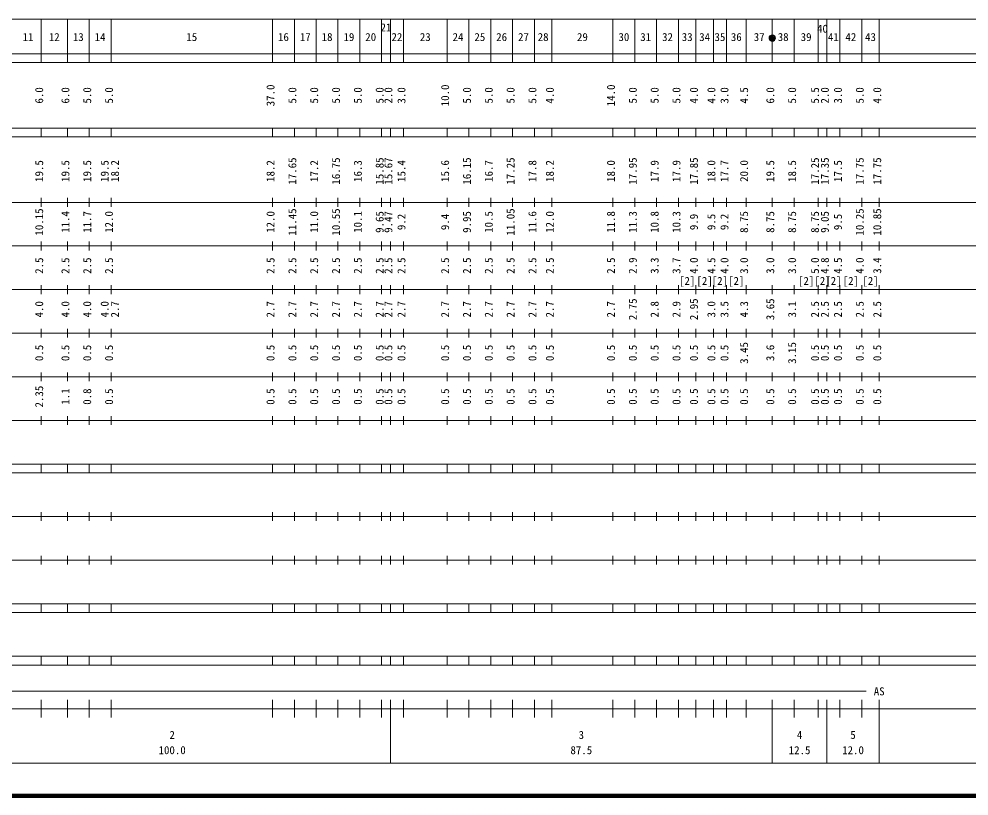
# Model space of a CAD drawing. Units: millimetres on the paper, enlarged 1000 times. Extents: x 40000 to 680000, y 20000 to 380000.
# Drawn here: x 182916 to 400568, y 20000 to 198000 of the extents above; entities that cross this region are included whole.
import ezdxf
from ezdxf.enums import TextEntityAlignment as Align

# ---------------------------------------------------------------- set-up
doc = ezdxf.new("R2010")
doc.units = ezdxf.units.MM
doc.header["$LTSCALE"] = 1000
doc.header["$PDMODE"] = 32
doc.header["$PDSIZE"] = 500
doc.layers.add('M-TTL', color=2, linetype='Continuous', lineweight=140)
doc.layers.add('M-TTL-BAND', color=7, linetype='Continuous', lineweight=13)
doc.styles.add('ＭＳ ゴシック', font='')
doc.styles.get('ＭＳ ゴシック').set_extended_font_data('MS Gothic')

msp = doc.modelspace()

# ---------------------------------------------------------------- linework, layer by layer
at = {"layer": 'M-TTL'}
msp.add_line((40000, 20000), (680000, 20000), dxfattribs=at)
at = {"layer": 'M-TTL-BAND'}
for p, q in [((68000, 198000), (579000, 198000)), ((188000, 188000), (188000, 198000)), ((194000, 188000), (194000, 198000)), ((199000, 188000), (199000, 198000)), ((204000, 188000), (204000, 198000)), ((241000, 188000), (241000, 198000)), ((246000, 188000), (246000, 198000)), ((251000, 188000), (251000, 198000)), ((256000, 188000), (256000, 198000)), ((261000, 188000), (261000, 198000)), ((266000, 188000), (266000, 198000)), ((268000, 188000), (268000, 198000)), ((271000, 188000), (271000, 198000)), ((281000, 188000), (281000, 198000)), ((286000, 188000), (286000, 198000)), ((291000, 188000), (291000, 198000)), ((296000, 188000), (296000, 198000)), ((301000, 188000), (301000, 198000)), ((305000, 188000), (305000, 198000)), ((319000, 188000), (319000, 198000)), ((324000, 188000), (324000, 198000)), ((329000, 188000), (329000, 198000)), ((334000, 188000), (334000, 198000)), ((338000, 188000), (338000, 198000)), ((342000, 188000), (342000, 198000)), ((345000, 188000), (345000, 198000)), ((349500, 188000), (349500, 198000)), ((355500, 188000), (355500, 198000)), ((360500, 188000), (360500, 198000)), ((366000, 188000), (366000, 198000)), ((368000, 188000), (368000, 198000)), ((371000, 188000), (371000, 198000)), ((376000, 188000), (376000, 198000)), ((380000, 188000), (380000, 198000)), ((40000, 190000), (579000, 190000)), ((40000, 188000), (579000, 188000)), ((40000, 173000), (579000, 173000)), ((188000, 171000), (188000, 173000)), ((194000, 171000), (194000, 173000)), ((199000, 171000), (199000, 173000)), ((204000, 171000), (204000, 173000)), ((241000, 171000), (241000, 173000)), ((246000, 171000), (246000, 173000)), ((251000, 171000), (251000, 173000)), ((256000, 171000), (256000, 173000)), ((261000, 171000), (261000, 173000)), ((266000, 171000), (266000, 173000)), ((268000, 171000), (268000, 173000)), ((271000, 171000), (271000, 173000)), ((281000, 171000), (281000, 173000)), ((286000, 171000), (286000, 173000)), ((291000, 171000), (291000, 173000)), ((296000, 171000), (296000, 173000)), ((301000, 171000), (301000, 173000)), ((305000, 171000), (305000, 173000)), ((319000, 171000), (319000, 173000)), ((324000, 171000), (324000, 173000)), ((329000, 171000), (329000, 173000)), ((334000, 171000), (334000, 173000)), ((338000, 171000), (338000, 173000)), ((342000, 171000), (342000, 173000)), ((345000, 171000), (345000, 173000)), ((349500, 171000), (349500, 173000)), ((355500, 171000), (355500, 173000)), ((360500, 171000), (360500, 173000)), ((366000, 171000), (366000, 173000)), ((368000, 171000), (368000, 173000)), ((371000, 171000), (371000, 173000)), ((376000, 171000), (376000, 173000)), ((380000, 171000), (380000, 173000)), ((40000, 171000), (579000, 171000)), ((188000, 155000), (188000, 157000)), ((194000, 155000), (194000, 157000)), ((199000, 155000), (199000, 157000)), ((204000, 155000), (204000, 157000)), ((241000, 155000), (241000, 157000)), ((246000, 155000), (246000, 157000)), ((251000, 155000), (251000, 157000)), ((256000, 155000), (256000, 157000)), ((261000, 155000), (261000, 157000)), ((266000, 155000), (266000, 157000)), ((268000, 155000), (268000, 157000)), ((271000, 155000), (271000, 157000)), ((281000, 155000), (281000, 157000)), ((286000, 155000), (286000, 157000)), ((291000, 155000), (291000, 157000)), ((296000, 155000), (296000, 157000)), ((301000, 155000), (301000, 157000)), ((305000, 155000), (305000, 157000)), ((319000, 155000), (319000, 157000)), ((324000, 155000), (324000, 157000)), ((329000, 155000), (329000, 157000)), ((334000, 155000), (334000, 157000)), ((338000, 155000), (338000, 157000)), ((342000, 155000), (342000, 157000)), ((345000, 155000), (345000, 157000)), ((349500, 155000), (349500, 157000)), ((355500, 155000), (355500, 157000)), ((360500, 155000), (360500, 157000)), ((366000, 155000), (366000, 157000)), ((368000, 155000), (368000, 157000)), ((371000, 155000), (371000, 157000)), ((376000, 155000), (376000, 157000)), ((380000, 155000), (380000, 157000)), ((40000, 156000), (579000, 156000)), ((46000, 146000), (579000, 146000)), ((188000, 145000), (188000, 147000)), ((194000, 145000), (194000, 147000)), ((199000, 145000), (199000, 147000)), ((204000, 145000), (204000, 147000)), ((241000, 145000), (241000, 147000)), ((246000, 145000), (246000, 147000)), ((251000, 145000), (251000, 147000)), ((256000, 145000), (256000, 147000)), ((261000, 145000), (261000, 147000)), ((266000, 145000), (266000, 147000)), ((268000, 145000), (268000, 147000)), ((271000, 145000), (271000, 147000)), ((281000, 145000), (281000, 147000)), ((286000, 145000), (286000, 147000)), ((291000, 145000), (291000, 147000)), ((296000, 145000), (296000, 147000)), ((301000, 145000), (301000, 147000)), ((305000, 145000), (305000, 147000)), ((319000, 145000), (319000, 147000)), ((324000, 145000), (324000, 147000)), ((329000, 145000), (329000, 147000)), ((334000, 145000), (334000, 147000)), ((338000, 145000), (338000, 147000)), ((342000, 145000), (342000, 147000)), ((345000, 145000), (345000, 147000)), ((349500, 145000), (349500, 147000)), ((355500, 145000), (355500, 147000)), ((360500, 145000), (360500, 147000)), ((366000, 145000), (366000, 147000)), ((368000, 145000), (368000, 147000)), ((371000, 145000), (371000, 147000)), ((376000, 145000), (376000, 147000)), ((380000, 145000), (380000, 147000)), ((52000, 136000), (579000, 136000)), ((188000, 135000), (188000, 137000)), ((194000, 135000), (194000, 137000)), ((199000, 135000), (199000, 137000)), ((204000, 135000), (204000, 137000)), ((241000, 135000), (241000, 137000)), ((246000, 135000), (246000, 137000)), ((251000, 135000), (251000, 137000)), ((256000, 135000), (256000, 137000)), ((261000, 135000), (261000, 137000)), ((266000, 135000), (266000, 137000)), ((268000, 135000), (268000, 137000)), ((271000, 135000), (271000, 137000)), ((281000, 135000), (281000, 137000)), ((286000, 135000), (286000, 137000)), ((291000, 135000), (291000, 137000)), ((296000, 135000), (296000, 137000)), ((301000, 135000), (301000, 137000)), ((305000, 135000), (305000, 137000)), ((319000, 135000), (319000, 137000)), ((324000, 135000), (324000, 137000)), ((329000, 135000), (329000, 137000)), ((334000, 135000), (334000, 137000)), ((338000, 135000), (338000, 137000)), ((342000, 135000), (342000, 137000)), ((345000, 135000), (345000, 137000)), ((349500, 135000), (349500, 137000)), ((355500, 135000), (355500, 137000)), ((360500, 135000), (360500, 137000)), ((366000, 135000), (366000, 137000)), ((368000, 135000), (368000, 137000)), ((371000, 135000), (371000, 137000)), ((376000, 135000), (376000, 137000)), ((380000, 135000), (380000, 137000)), ((188000, 125000), (188000, 127000)), ((194000, 125000), (194000, 127000)), ((199000, 125000), (199000, 127000)), ((204000, 125000), (204000, 127000)), ((241000, 125000), (241000, 127000)), ((246000, 125000), (246000, 127000)), ((251000, 125000), (251000, 127000)), ((256000, 125000), (256000, 127000)), ((261000, 125000), (261000, 127000)), ((266000, 125000), (266000, 127000)), ((268000, 125000), (268000, 127000)), ((271000, 125000), (271000, 127000)), ((281000, 125000), (281000, 127000)), ((286000, 125000), (286000, 127000)), ((291000, 125000), (291000, 127000)), ((296000, 125000), (296000, 127000)), ((301000, 125000), (301000, 127000)), ((305000, 125000), (305000, 127000)), ((319000, 125000), (319000, 127000)), ((324000, 125000), (324000, 127000)), ((329000, 125000), (329000, 127000)), ((334000, 125000), (334000, 127000)), ((338000, 125000), (338000, 127000)), ((342000, 125000), (342000, 127000)), ((345000, 125000), (345000, 127000)), ((349500, 125000), (349500, 127000)), ((355500, 125000), (355500, 127000)), ((360500, 125000), (360500, 127000)), ((366000, 125000), (366000, 127000)), ((368000, 125000), (368000, 127000)), ((371000, 125000), (371000, 127000)), ((376000, 125000), (376000, 127000)), ((380000, 125000), (380000, 127000)), ((46000, 126000), (579000, 126000)), ((52000, 116000), (579000, 116000)), ((188000, 115000), (188000, 117000)), ((194000, 115000), (194000, 117000)), ((199000, 115000), (199000, 117000)), ((204000, 115000), (204000, 117000)), ((241000, 115000), (241000, 117000)), ((246000, 115000), (246000, 117000)), ((251000, 115000), (251000, 117000)), ((256000, 115000), (256000, 117000)), ((261000, 115000), (261000, 117000)), ((266000, 115000), (266000, 117000)), ((268000, 115000), (268000, 117000)), ((271000, 115000), (271000, 117000)), ((281000, 115000), (281000, 117000)), ((286000, 115000), (286000, 117000)), ((291000, 115000), (291000, 117000)), ((296000, 115000), (296000, 117000)), ((301000, 115000), (301000, 117000)), ((305000, 115000), (305000, 117000)), ((319000, 115000), (319000, 117000)), ((324000, 115000), (324000, 117000)), ((329000, 115000), (329000, 117000)), ((334000, 115000), (334000, 117000)), ((338000, 115000), (338000, 117000)), ((342000, 115000), (342000, 117000)), ((345000, 115000), (345000, 117000)), ((349500, 115000), (349500, 117000)), ((355500, 115000), (355500, 117000)), ((360500, 115000), (360500, 117000)), ((366000, 115000), (366000, 117000)), ((368000, 115000), (368000, 117000)), ((371000, 115000), (371000, 117000)), ((376000, 115000), (376000, 117000)), ((380000, 115000), (380000, 117000)), ((188000, 105000), (188000, 107000)), ((194000, 105000), (194000, 107000)), ((199000, 105000), (199000, 107000)), ((204000, 105000), (204000, 107000)), ((241000, 105000), (241000, 107000)), ((246000, 105000), (246000, 107000)), ((251000, 105000), (251000, 107000)), ((256000, 105000), (256000, 107000)), ((261000, 105000), (261000, 107000)), ((266000, 105000), (266000, 107000)), ((268000, 105000), (268000, 107000)), ((271000, 105000), (271000, 107000)), ((281000, 105000), (281000, 107000)), ((286000, 105000), (286000, 107000)), ((291000, 105000), (291000, 107000)), ((296000, 105000), (296000, 107000)), ((301000, 105000), (301000, 107000)), ((305000, 105000), (305000, 107000)), ((319000, 105000), (319000, 107000)), ((324000, 105000), (324000, 107000)), ((329000, 105000), (329000, 107000)), ((334000, 105000), (334000, 107000)), ((338000, 105000), (338000, 107000)), ((342000, 105000), (342000, 107000)), ((345000, 105000), (345000, 107000)), ((349500, 105000), (349500, 107000)), ((355500, 105000), (355500, 107000)), ((360500, 105000), (360500, 107000)), ((366000, 105000), (366000, 107000)), ((368000, 105000), (368000, 107000)), ((371000, 105000), (371000, 107000)), ((376000, 105000), (376000, 107000)), ((380000, 105000), (380000, 107000)), ((46000, 106000), (579000, 106000)), ((40000, 96000), (579000, 96000)), ((188000, 94000), (188000, 96000)), ((194000, 94000), (194000, 96000)), ((199000, 94000), (199000, 96000)), ((204000, 94000), (204000, 96000)), ((241000, 94000), (241000, 96000)), ((246000, 94000), (246000, 96000)), ((251000, 94000), (251000, 96000)), ((256000, 94000), (256000, 96000)), ((261000, 94000), (261000, 96000)), ((266000, 94000), (266000, 96000)), ((268000, 94000), (268000, 96000)), ((271000, 94000), (271000, 96000)), ((281000, 94000), (281000, 96000)), ((286000, 94000), (286000, 96000)), ((291000, 94000), (291000, 96000)), ((296000, 94000), (296000, 96000)), ((301000, 94000), (301000, 96000)), ((305000, 94000), (305000, 96000)), ((319000, 94000), (319000, 96000)), ((324000, 94000), (324000, 96000)), ((329000, 94000), (329000, 96000)), ((334000, 94000), (334000, 96000)), ((338000, 94000), (338000, 96000)), ((342000, 94000), (342000, 96000)), ((345000, 94000), (345000, 96000)), ((349500, 94000), (349500, 96000)), ((355500, 94000), (355500, 96000)), ((360500, 94000), (360500, 96000)), ((366000, 94000), (366000, 96000)), ((368000, 94000), (368000, 96000)), ((371000, 94000), (371000, 96000)), ((376000, 94000), (376000, 96000)), ((380000, 94000), (380000, 96000)), ((40000, 94000), (579000, 94000)), ((188000, 83000), (188000, 85000)), ((194000, 83000), (194000, 85000)), ((199000, 83000), (199000, 85000)), ((204000, 83000), (204000, 85000)), ((241000, 83000), (241000, 85000)), ((246000, 83000), (246000, 85000)), ((251000, 83000), (251000, 85000)), ((256000, 83000), (256000, 85000)), ((261000, 83000), (261000, 85000)), ((266000, 83000), (266000, 85000)), ((268000, 83000), (268000, 85000)), ((271000, 83000), (271000, 85000)), ((281000, 83000), (281000, 85000)), ((286000, 83000), (286000, 85000)), ((291000, 83000), (291000, 85000)), ((296000, 83000), (296000, 85000)), ((301000, 83000), (301000, 85000)), ((305000, 83000), (305000, 85000)), ((319000, 83000), (319000, 85000)), ((324000, 83000), (324000, 85000)), ((329000, 83000), (329000, 85000)), ((334000, 83000), (334000, 85000)), ((338000, 83000), (338000, 85000)), ((342000, 83000), (342000, 85000)), ((345000, 83000), (345000, 85000)), ((349500, 83000), (349500, 85000)), ((355500, 83000), (355500, 85000)), ((360500, 83000), (360500, 85000)), ((366000, 83000), (366000, 85000)), ((368000, 83000), (368000, 85000)), ((371000, 83000), (371000, 85000)), ((376000, 83000), (376000, 85000)), ((380000, 83000), (380000, 85000)), ((49000, 84000), (579000, 84000)), ((188000, 73000), (188000, 75000)), ((194000, 73000), (194000, 75000)), ((199000, 73000), (199000, 75000)), ((204000, 73000), (204000, 75000)), ((241000, 73000), (241000, 75000)), ((246000, 73000), (246000, 75000)), ((251000, 73000), (251000, 75000)), ((256000, 73000), (256000, 75000)), ((261000, 73000), (261000, 75000)), ((266000, 73000), (266000, 75000)), ((268000, 73000), (268000, 75000)), ((271000, 73000), (271000, 75000)), ((281000, 73000), (281000, 75000)), ((286000, 73000), (286000, 75000)), ((291000, 73000), (291000, 75000)), ((296000, 73000), (296000, 75000)), ((301000, 73000), (301000, 75000)), ((305000, 73000), (305000, 75000)), ((319000, 73000), (319000, 75000)), ((324000, 73000), (324000, 75000)), ((329000, 73000), (329000, 75000)), ((334000, 73000), (334000, 75000)), ((338000, 73000), (338000, 75000)), ((342000, 73000), (342000, 75000)), ((345000, 73000), (345000, 75000)), ((349500, 73000), (349500, 75000)), ((355500, 73000), (355500, 75000)), ((360500, 73000), (360500, 75000)), ((366000, 73000), (366000, 75000)), ((368000, 73000), (368000, 75000)), ((371000, 73000), (371000, 75000)), ((376000, 73000), (376000, 75000)), ((380000, 73000), (380000, 75000)), ((40000, 74000), (579000, 74000)), ((40000, 64000), (579000, 64000)), ((188000, 62000), (188000, 64000)), ((194000, 62000), (194000, 64000)), ((199000, 62000), (199000, 64000)), ((204000, 62000), (204000, 64000)), ((241000, 62000), (241000, 64000)), ((246000, 62000), (246000, 64000)), ((251000, 62000), (251000, 64000)), ((256000, 62000), (256000, 64000)), ((261000, 62000), (261000, 64000)), ((266000, 62000), (266000, 64000)), ((268000, 62000), (268000, 64000)), ((271000, 62000), (271000, 64000)), ((281000, 62000), (281000, 64000)), ((286000, 62000), (286000, 64000)), ((291000, 62000), (291000, 64000)), ((296000, 62000), (296000, 64000)), ((301000, 62000), (301000, 64000)), ((305000, 62000), (305000, 64000)), ((319000, 62000), (319000, 64000)), ((324000, 62000), (324000, 64000)), ((329000, 62000), (329000, 64000)), ((334000, 62000), (334000, 64000)), ((338000, 62000), (338000, 64000)), ((342000, 62000), (342000, 64000)), ((345000, 62000), (345000, 64000)), ((349500, 62000), (349500, 64000)), ((355500, 62000), (355500, 64000)), ((360500, 62000), (360500, 64000)), ((366000, 62000), (366000, 64000)), ((368000, 62000), (368000, 64000)), ((371000, 62000), (371000, 64000)), ((376000, 62000), (376000, 64000)), ((380000, 62000), (380000, 64000)), ((40000, 62000), (579000, 62000)), ((40000, 52000), (579000, 52000)), ((188000, 50000), (188000, 52000)), ((194000, 50000), (194000, 52000)), ((199000, 50000), (199000, 52000)), ((204000, 50000), (204000, 52000)), ((241000, 50000), (241000, 52000)), ((246000, 50000), (246000, 52000)), ((251000, 50000), (251000, 52000)), ((256000, 50000), (256000, 52000)), ((261000, 50000), (261000, 52000)), ((266000, 50000), (266000, 52000)), ((268000, 50000), (268000, 52000)), ((271000, 50000), (271000, 52000)), ((281000, 50000), (281000, 52000)), ((286000, 50000), (286000, 52000)), ((291000, 50000), (291000, 52000)), ((296000, 50000), (296000, 52000)), ((301000, 50000), (301000, 52000)), ((305000, 50000), (305000, 52000)), ((319000, 50000), (319000, 52000)), ((324000, 50000), (324000, 52000)), ((329000, 50000), (329000, 52000)), ((334000, 50000), (334000, 52000)), ((338000, 50000), (338000, 52000)), ((342000, 50000), (342000, 52000)), ((345000, 50000), (345000, 52000)), ((349500, 50000), (349500, 52000)), ((355500, 50000), (355500, 52000)), ((360500, 50000), (360500, 52000)), ((366000, 50000), (366000, 52000)), ((368000, 50000), (368000, 52000)), ((371000, 50000), (371000, 52000)), ((376000, 50000), (376000, 52000)), ((380000, 50000), (380000, 52000)), ((40000, 50000), (579000, 50000)), ((71000, 44000), (377000, 44000)), ((188000, 38000), (188000, 42000)), ((194000, 38000), (194000, 42000)), ((199000, 38000), (199000, 42000)), ((204000, 38000), (204000, 42000)), ((241000, 38000), (241000, 42000)), ((246000, 38000), (246000, 42000)), ((251000, 38000), (251000, 42000)), ((256000, 38000), (256000, 42000)), ((261000, 38000), (261000, 42000)), ((266000, 38000), (266000, 42000)), ((268000, 27500), (268000, 42000)), ((271000, 38000), (271000, 42000)), ((281000, 38000), (281000, 42000)), ((286000, 38000), (286000, 42000)), ((291000, 38000), (291000, 42000)), ((296000, 38000), (296000, 42000)), ((301000, 38000), (301000, 42000)), ((305000, 38000), (305000, 42000)), ((319000, 38000), (319000, 42000)), ((324000, 38000), (324000, 42000)), ((329000, 38000), (329000, 42000)), ((334000, 38000), (334000, 42000)), ((338000, 38000), (338000, 42000)), ((342000, 38000), (342000, 42000)), ((345000, 38000), (345000, 42000)), ((349500, 38000), (349500, 42000)), ((355500, 27500), (355500, 42000)), ((360500, 38000), (360500, 42000)), ((366000, 38000), (366000, 42000)), ((368000, 27500), (368000, 42000)), ((371000, 38000), (371000, 42000)), ((376000, 38000), (376000, 42000)), ((380000, 27500), (380000, 42000)), ((40000, 40000), (579000, 40000)), ((68000, 27500), (579000, 27500))]:
    msp.add_line(p, q, dxfattribs=at)
for radius in [750, 600, 450, 300, 150, 20]:
    msp.add_circle((355500, 193638), radius, dxfattribs=at)
msp.add_point((355500, 193638), dxfattribs=at)

# ---------------------------------------------------------------- texts
at = {"layer": 'M-TTL-BAND', "style": 'ＭＳ ゴシック'}
for s, p in [('21', (267000, 194607)), ('40', (367000, 194325)), ('11', (185000, 192405)), ('12', (191000, 192405)), ('13', (196500, 192405)), ('14', (201500, 192405)), ('15', (222500, 192405)), ('16', (243500, 192405)), ('17', (248500, 192405)), ('18', (253500, 192405)), ('19', (258500, 192405)), ('20', (263500, 192405)), ('22', (269500, 192405)), ('23', (276000, 192405)), ('24', (283500, 192405)), ('25', (288500, 192405)), ('26', (293500, 192405)), ('27', (298500, 192405)), ('28', (303000, 192405)), ('29', (312000, 192405)), ('30', (321500, 192405)), ('31', (326500, 192405)), ('32', (331500, 192405)), ('33', (336000, 192405)), ('34', (340000, 192405)), ('35', (343500, 192405)), ('36', (347250, 192405)), ('37', (352500, 192405)), ('38', (358000, 192405)), ('39', (363250, 192405)), ('41', (369500, 192405)), ('42', (373500, 192405)), ('43', (378000, 192405)), ('[2]', (336000, 136536)), ('[2]', (340000, 136536)), ('[2]', (343500, 136536)), ('[2]', (347250, 136536)), ('[2]', (363250, 136536)), ('[2]', (367000, 136536)), ('[2]', (369500, 136536)), ('[2]', (373500, 136536)), ('[2]', (378000, 136536)), ('AS', (380000, 42500)), ('2', (218000, 32523)), ('3', (311750, 32523)), ('4', (361750, 32523)), ('5', (374000, 32523)), ('100.0', (218000, 29033)), ('87.5', (311750, 29033)), ('12.5', (361750, 29033)), ('12.0', (374000, 29033))]:
    msp.add_text(s, height=1833, dxfattribs=at).set_placement(p, align=Align.BOTTOM_CENTER)
for s, p in [('37.0', (242000, 180500)), ('10.0', (282000, 180500)), ('14.0', (320000, 180500)), ('6.0', (189000, 180500)), ('6.0', (195000, 180500)), ('5.0', (200000, 180500)), ('5.0', (205000, 180500)), ('5.0', (247000, 180500)), ('5.0', (252000, 180500)), ('5.0', (257000, 180500)), ('5.0', (262000, 180500)), ('5.0', (267000, 180500)), ('2.0', (269000, 180500)), ('3.0', (272000, 180500)), ('5.0', (287000, 180500)), ('5.0', (292000, 180500)), ('5.0', (297000, 180500)), ('5.0', (302000, 180500)), ('4.0', (306000, 180500)), ('5.0', (325000, 180500)), ('5.0', (330000, 180500)), ('5.0', (335000, 180500)), ('4.0', (339000, 180500)), ('4.0', (343000, 180500)), ('3.0', (346000, 180500)), ('4.5', (350500, 180500)), ('6.0', (356500, 180500)), ('5.0', (361500, 180500)), ('5.5', (366745, 180500)), ('2.0', (369000, 180500)), ('3.0', (372000, 180500)), ('5.0', (377000, 180500)), ('4.0', (381000, 180500)), ('19.5', (189000, 163174)), ('19.5', (195000, 163174)), ('19.5', (200000, 163174)), ('19.5', (204000, 163174)), ('18.2', (206370, 163174)), ('18.2', (242000, 163174)), ('17.65', (247000, 163174)), ('17.2', (252000, 163174)), ('16.75', (257000, 163174)), ('16.3', (262000, 163174)), ('15.85', (267000, 163174)), ('15.67', (269000, 163174)), ('15.4', (272000, 163174)), ('15.6', (282000, 163174)), ('16.15', (287000, 163174)), ('16.7', (292000, 163174)), ('17.25', (297000, 163174)), ('17.8', (302000, 163174)), ('18.2', (306000, 163174)), ('18.0', (320000, 163174)), ('17.95', (325000, 163174)), ('17.9', (330000, 163174)), ('17.9', (335000, 163174)), ('17.85', (339000, 163174)), ('18.0', (343000, 163174)), ('17.7', (346000, 163174)), ('20.0', (350500, 163174)), ('19.5', (356500, 163174)), ('18.5', (361500, 163174)), ('17.25', (366745, 163174)), ('17.35', (369000, 163174)), ('17.5', (372000, 163174)), ('17.75', (377000, 163174)), ('17.75', (381000, 163174)), ('10.15', (189000, 151500)), ('11.4', (195000, 151500)), ('11.7', (200000, 151500)), ('12.0', (205000, 151500)), ('12.0', (242000, 151500)), ('11.45', (247000, 151500)), ('11.0', (252000, 151500)), ('10.55', (257000, 151500)), ('10.1', (262000, 151500)), ('9.65', (267000, 151500)), ('9.47', (269000, 151500)), ('9.2', (272000, 151500)), ('9.4', (282000, 151500)), ('9.95', (287000, 151500)), ('10.5', (292000, 151500)), ('11.05', (297000, 151500)), ('11.6', (302000, 151500)), ('12.0', (306000, 151500)), ('11.8', (320000, 151500)), ('11.3', (325000, 151500)), ('10.8', (330000, 151500)), ('10.3', (335000, 151500)), ('9.9', (339000, 151500)), ('9.5', (343000, 151500)), ('9.2', (346000, 151500)), ('8.75', (350500, 151500)), ('8.75', (356500, 151500)), ('8.75', (361500, 151500)), ('8.75', (366745, 151500)), ('9.05', (369000, 151500)), ('9.5', (372000, 151500)), ('10.25', (377000, 151500)), ('10.85', (381000, 151500)), ('2.5', (189000, 141500)), ('2.5', (195000, 141500)), ('2.5', (200000, 141500)), ('2.5', (205000, 141500)), ('2.5', (242000, 141500)), ('2.5', (247000, 141500)), ('2.5', (252000, 141500)), ('2.5', (257000, 141500)), ('2.5', (262000, 141500)), ('2.5', (267000, 141500)), ('2.5', (269000, 141500)), ('2.5', (272000, 141500)), ('2.5', (282000, 141500)), ('2.5', (287000, 141500)), ('2.5', (292000, 141500)), ('2.5', (297000, 141500)), ('2.5', (302000, 141500)), ('2.5', (306000, 141500)), ('2.5', (320000, 141500)), ('2.9', (325000, 141500)), ('3.3', (330000, 141500)), ('3.7', (335000, 141500)), ('4.0', (339000, 141500)), ('4.5', (343000, 141500)), ('4.0', (346000, 141500)), ('3.0', (350500, 141500)), ('3.0', (356500, 141500)), ('3.0', (361500, 141500)), ('5.0', (366745, 141500)), ('4.8', (369000, 141500)), ('4.5', (372000, 141500)), ('4.0', (377000, 141500)), ('3.4', (381000, 141500)), ('4.0', (189000, 131500)), ('4.0', (195000, 131500)), ('4.0', (200000, 131500)), ('4.0', (204000, 131500)), ('2.7', (206370, 131500)), ('2.7', (242000, 131500)), ('2.7', (247000, 131500)), ('2.7', (252000, 131500)), ('2.7', (257000, 131500)), ('2.7', (262000, 131500)), ('2.7', (267000, 131500)), ('2.7', (269000, 131500)), ('2.7', (272000, 131500)), ('2.7', (282000, 131500)), ('2.7', (287000, 131500)), ('2.7', (292000, 131500)), ('2.7', (297000, 131500)), ('2.7', (302000, 131500)), ('2.7', (306000, 131500)), ('2.7', (320000, 131500)), ('2.75', (325000, 131500)), ('2.8', (330000, 131500)), ('2.9', (335000, 131500)), ('2.95', (339000, 131500)), ('3.0', (343000, 131500)), ('3.5', (346000, 131500)), ('4.3', (350500, 131500)), ('3.65', (356500, 131500)), ('3.1', (361500, 131500)), ('2.5', (366745, 131500)), ('2.5', (369000, 131500)), ('2.5', (372000, 131500)), ('2.5', (377000, 131500)), ('2.5', (381000, 131500)), ('0.5', (189000, 121500)), ('0.5', (195000, 121500)), ('0.5', (200000, 121500)), ('0.5', (205000, 121500)), ('0.5', (242000, 121500)), ('0.5', (247000, 121500)), ('0.5', (252000, 121500)), ('0.5', (257000, 121500)), ('0.5', (262000, 121500)), ('0.5', (267000, 121500)), ('0.5', (269000, 121500)), ('0.5', (272000, 121500)), ('0.5', (282000, 121500)), ('0.5', (287000, 121500)), ('0.5', (292000, 121500)), ('0.5', (297000, 121500)), ('0.5', (302000, 121500)), ('0.5', (306000, 121500)), ('0.5', (320000, 121500)), ('0.5', (325000, 121500)), ('0.5', (330000, 121500)), ('0.5', (335000, 121500)), ('0.5', (339000, 121500)), ('0.5', (343000, 121500)), ('0.5', (346000, 121500)), ('3.45', (350500, 121500)), ('3.6', (356500, 121500)), ('3.15', (361500, 121500)), ('0.5', (366745, 121500)), ('0.5', (369000, 121500)), ('0.5', (372000, 121500)), ('0.5', (377000, 121500)), ('0.5', (381000, 121500)), ('2.35', (189000, 111500)), ('1.1', (195000, 111500)), ('0.8', (200000, 111500)), ('0.5', (205000, 111500)), ('0.5', (242000, 111500)), ('0.5', (247000, 111500)), ('0.5', (252000, 111500)), ('0.5', (257000, 111500)), ('0.5', (262000, 111500)), ('0.5', (267000, 111500)), ('0.5', (269000, 111500)), ('0.5', (272000, 111500)), ('0.5', (282000, 111500)), ('0.5', (287000, 111500)), ('0.5', (292000, 111500)), ('0.5', (297000, 111500)), ('0.5', (302000, 111500)), ('0.5', (306000, 111500)), ('0.5', (320000, 111500)), ('0.5', (325000, 111500)), ('0.5', (330000, 111500)), ('0.5', (335000, 111500)), ('0.5', (339000, 111500)), ('0.5', (343000, 111500)), ('0.5', (346000, 111500)), ('0.5', (350500, 111500)), ('0.5', (356500, 111500)), ('0.5', (361500, 111500)), ('0.5', (366745, 111500)), ('0.5', (369000, 111500)), ('0.5', (372000, 111500)), ('0.5', (377000, 111500)), ('0.5', (381000, 111500))]:
    msp.add_text(s, height=1833, rotation=90, dxfattribs=at).set_placement(p, align=Align.BOTTOM_CENTER)

doc.saveas('drawing.dxf')
